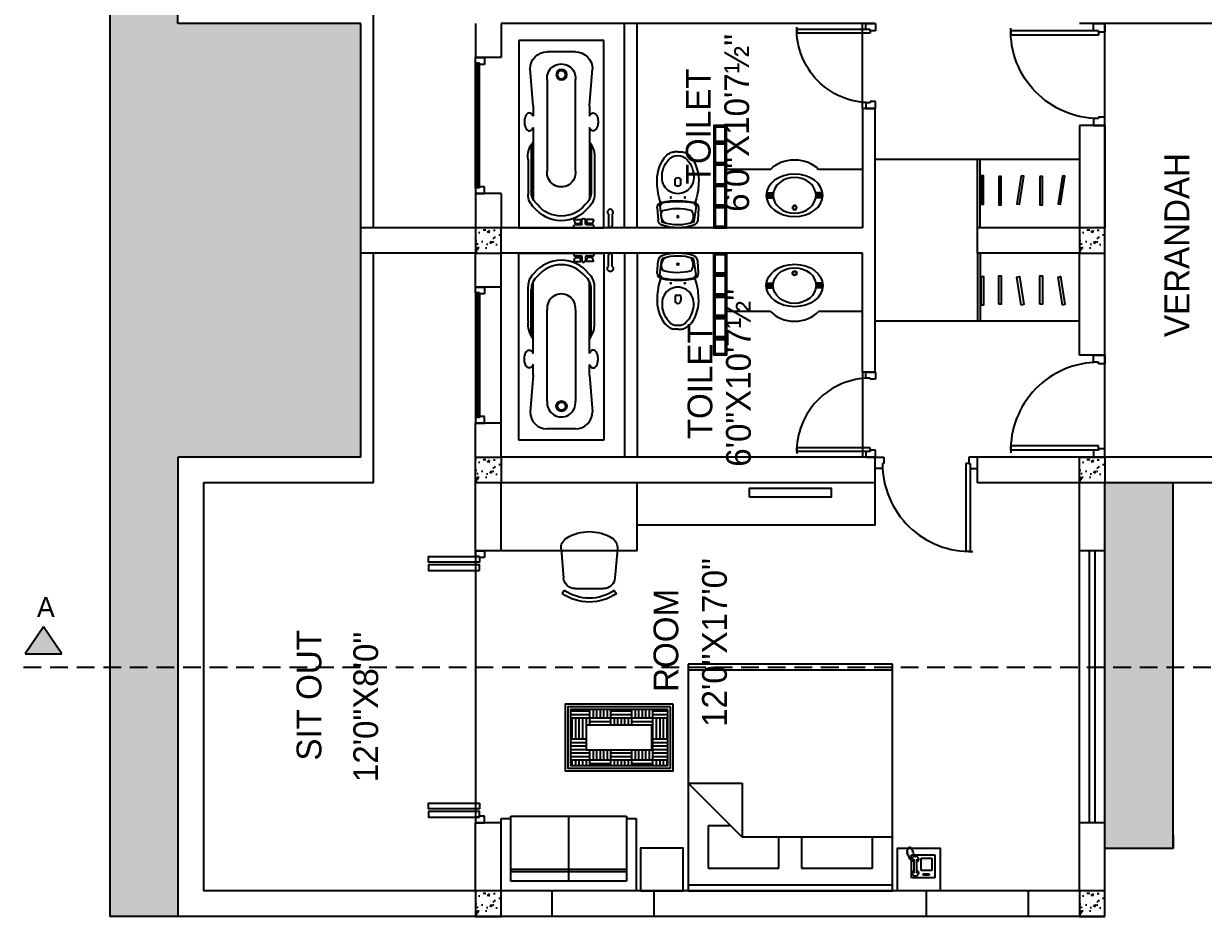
# Model space of a CAD drawing. Extents: x 173554 to 176562, y -34760 to -32805.
# Drawn here: x 174924.5 to 175340.7, y -34222.2 to -33907.2 of the extents above; entities that cross this region are included whole.
import ezdxf
from ezdxf.enums import TextEntityAlignment as Align

# ---------------------------------------------------------------- set-up
doc = ezdxf.new("R2010")
doc.units = 0
doc.header["$LTSCALE"] = 25
doc.header["$MEASUREMENT"] = 0
doc.linetypes.add('DASHDOT', pattern=[1, 0.5, -0.25, 0, -0.25])
doc.linetypes.add('HIDDEN', pattern=[0.375, 0.25, -0.125])
doc.layers.get('0').update_dxf_attribs({"linetype": 'CONTINUOUS'})
for name, color, linetype in [('COLUMN', 31, 'CONTINUOUS'), ('DIMLINE', 254, 'CONTINUOUS'), ('DOOR', 1, 'CONTINUOUS'), ('FURN', 10, 'CONTINUOUS'), ('GLASS BRICKS', 4, 'CONTINUOUS'), ('HATCH', 8, 'CONTINUOUS'), ('PLUMBING', 6, 'CONTINUOUS'), ('Roof lilne', 31, 'CONTINUOUS'), ('sec', 13, 'DASHDOT'), ('text', 2, 'CONTINUOUS'), ('TILE', 22, 'CONTINUOUS'), ('wall', 13, 'CONTINUOUS'), ('WINDOW', 4, 'CONTINUOUS')]:
    doc.layers.add(name, color=color, linetype=linetype)
doc.styles.add('STYLE2', font='')
doc.styles.add('style5', font='')
doc.styles.get('STYLE2').set_extended_font_data('Cooper BlkItHd BT')
doc.styles.get('style5').set_extended_font_data('Geometr415 Md BT')
pattern_1 = [(4.9697, (135181.615, -210534.86918), (-96.00000841214, -7.99993045606), [7.387776, -177.306568]), (270, (135188.975, -210534.229), (8, -8), [0.64, -7.36]), (90, (135189.615, -210542.229), (-8, 8), [2.24, -5.76]), (180, (135189.615, -210539.989), (-8, -8), [0.8, -7.2]), (360, (135188.815, -210534.869), (8, 8), [0.8, -7.2]), (90, (135189.615, -210534.869), (-8, 8), [0.64, -7.36]), (90, (135188.975, -210542.229), (-8, 8), [1.6, -6.4]), (175.0303, (135188.975, -210540.62918), (-96.00000841214, 7.99993045606), [7.387776, -177.306568]), (142.6961, (135188.575, -210540.62918), (136.0000859335, -103.99988711906), [2.112064, -209.094]), (108.4349, (135186.895, -210539.3492), (-7.999987226, 16.000003477), [2.023856, -23.27436]), (71.5651, (135186.255, -210537.4292), (-7.999987226, -16.000003477), [2.023856, -23.27436]), (37.3039, (135186.895, -210535.50918), (136.0000859335, 103.99988711906), [2.112064, -209.094]), (110.2249, (135187.455, -210538.9492), (32.0000666848, -87.9999781147), [1.61988, -160.367776]), (69.7751, (135186.895, -210537.4292), (32.0000666848, 87.9999781147), [1.61988, -160.367776]), (37.4054, (135187.455, -210535.90918), (103.99993971984, 80.0000796209), [1.712072, -169.4954]), (142.5946, (135188.815, -210539.98918), (103.99993971984, -80.0000796209), [1.712072, -169.4954])]

# ---------------------------------------------------------------- blocks, each defined once
blk = doc.blocks.new('SOFA')
at = {"color": 1}
for p, q in [((28, 4), (-28, 4)), ((-28, 4), (-28, -26)), ((24, 0), (-24, 0)), ((-24, 0), (-24, -27)), ((0, -27), (0, 0)), ((28, -26), (28, 4)), ((-24, -4), (24, -4)), ((24, -27), (24, 0)), ((24, -27), (24, 0)), ((-24, -5), (24, -5)), ((-28, -26), (-24, -26)), ((-24, -27), (24, -27)), ((24, -26), (28, -26))]:
    blk.add_line(p, q, dxfattribs=at)
blk = doc.blocks.new('RECTANG')
for p, q in [((1, 1), (0, 1)), ((0, 1), (0, 0)), ((1, 0), (1, 1)), ((0, 0), (1, 0))]:
    blk.add_line(p, q)
blk = doc.blocks.new('BEDKING')
at = {"color": 0}
for p, q in [((-78, -36), (-78, 36)), ((-19, 36), (-19, -17)), ((-2, 36), (-2, -36)), ((-8, 29), (-19, 29)), ((-8, 4), (-8, 29)), ((-19, 4), (-8, 4)), ((-8, -4), (-19, -4)), ((-8, -29), (-8, -4)), ((-38, -17), (-19, -17)), ((-38, -36), (-38, -17)), ((-19, -17), (-38, -36)), ((-23, -21), (-23, -29)), ((-23, -29), (-8, -29))]:
    blk.add_line(p, q, dxfattribs=at)
at = {"color": 0, "xscale": 80, "yscale": 72, "zscale": 80}
blk.add_blockref('RECTANG', (-80, -36), dxfattribs=at)
blk = doc.blocks.new('FNPHONE')
at = {"color": 0}
for p, q in [((0.92, 6.54), (0.92, 1.54)), ((1.92, 6.54), (1.92, 1.54)), ((4.33, 4.85), (4.33, 4.85)), ((5.27, 4.85), (5.27, 4.85)), ((6.21, 4.85), (6.21, 4.85)), ((-0.9, 0.22), (-1.5, 0.02)), ((-0.7, 0.62), (-1.3, 0.42)), ((-0.5, 1.02), (-1.1, 0.82)), ((-0.3, 1.42), (-0.9, 1.22)), ((-0.1, 1.82), (-0.7, 1.62)), ((1.06, 0.56), (0.7, -0.58)), ((4.33, 3.91), (4.33, 3.91)), ((4.33, 2.97), (4.33, 2.97)), ((4.33, 2.03), (4.33, 2.03)), ((5.27, 3.91), (5.27, 3.91)), ((5.27, 2.97), (5.27, 2.97)), ((5.27, 2.03), (5.27, 2.03)), ((6.21, 3.91), (6.21, 3.91)), ((6.21, 2.97), (6.21, 2.97)), ((6.21, 2.03), (6.21, 2.03)), ((-1.1, -0.18), (-1.7, -0.38)), ((-1.1, -0.58), (-1.7, -0.78)), ((-1.1, -0.98), (-1.7, -1.18)), ((-1.1, -1.38), (-1.7, -1.58)), ((-0.9, -1.78), (-1.5, -1.98)), ((-0.7, -2.18), (-1.3, -2.38)), ((-0.23, -2.46), (-0.83, -2.66)), ((0.3, -1.98), (-0.3, -2.18)), ((0.5, -1.58), (-0.1, -1.78)), ((0.7, -1.18), (0.1, -1.38)), ((0.9, -0.78), (0.3, -0.98))]:
    blk.add_line(p, q, dxfattribs=at)
for centre, start, end in [((1.42, 6.54), 298.4915, 241.5085), ((1.42, 1.54), 118.4915, 61.5085)]:
    blk.add_arc(centre, 1.05, start, end, dxfattribs=at)
for p, xscale, yscale, zscale in [((0, 0), 8.20528234483245, 8.104073169521023, 8.20528234483245), ((3.4, 1.25), 3.75, 4.375, 3.75), ((4.18, 6.72), 2.03125, 0.46875, 2.03125)]:
    blk.add_blockref('RECTANG', p, dxfattribs=dict(at, xscale=xscale, yscale=yscale, zscale=zscale))
blk = doc.blocks.new('A$C3B4262AC')
at = {"layer": 'DOOR'}
for p, q in [((0, 4), (0, 0)), ((2.5, 4), (0, 4)), ((0, 0), (3, 0)), ((2.5, 2.25), (2.5, 4)), ((3, 2.25), (2.5, 2.25)), ((3, 0), (3, 2.25))]:
    blk.add_line(p, q, dxfattribs=at)
blk = doc.blocks.new('CHAIR1')
at = {"color": 0}
for p, q in [((6.09, 9.96), (16.38, 9.07)), ((20.77, 8.8), (21.88, 9.57)), ((20.09, 5.02), (20.09, -5.02)), ((6.09, -9.96), (16.38, -9.07)), ((20.77, -8.8), (21.88, -9.57))]:
    blk.add_line(p, q, dxfattribs=at)
for centre, radius, start, end in [((5.74, 5.91), 4.06, 85.0303, 148.407), ((16.03, 5.02), 4.06, 0, 85.0303), ((7.9, 0), 15.59, 325.6197, 34.3803), ((7.9, 0), 16.94, 325.6197, 34.3803), ((15.35, 0), 15.35, 148.407, 211.593), ((5.74, -5.91), 4.06, 211.593, 274.9697), ((16.03, -5.02), 4.06, 274.9697, 0)]:
    blk.add_arc(centre, radius, start, end, dxfattribs=at)
blk = doc.blocks.new('200028')
at = {"layer": 'PLUMBING'}
for points in [[(4.51, 3.33, 1), (4.19, 3.33, 1)], [(4.19, -1.59, 1), (4.51, -1.59, 1)]]:
    blk.add_hatch(color=256, dxfattribs=at).paths.add_polyline_path(points)
for p, q in [((6.25, 6.51), (7.37, 7.3)), ((7.37, 7.3), (12.73, 6.53)), ((7.96, 8.15), (12.33, 7.85)), ((-11.79, 0.87), (-11.79, 2.11)), ((-11.79, 0.87), (-11.79, -0.37)), ((-0.34, 1.87), (-1.73, 1.87)), ((0.16, 1.37), (0.16, 0.37)), ((-0.34, -0.13), (-1.73, -0.13)), ((6.25, -4.77), (7.37, -5.57)), ((7.37, -5.57), (12.73, -4.79)), ((7.96, -6.42), (12.33, -6.11))]:
    blk.add_line(p, q, dxfattribs=at)
for centre, radius in [((4.35, 3.33), 0.156), ((11.09, 0.87), 0.312), ((4.35, -1.59), 0.156)]:
    blk.add_circle(centre, radius, dxfattribs=at)
for centre, radius, start, end in [((-3.12, -1.48), 9.71, 134.7032, 147.6541), ((-7.84, 3.29), 3, 125.7546, 134.7032), ((-1.79, -5.38), 13.57, 85.6873, 125.1099), ((-3.1, -2.14), 8.6, 86.8837, 133.6869), ((-2.58, 0.87), 5.57, 269.4196, 90.5804), ((-1.08, -13.97), 22.13, 71.0966, 89.1989), ((34.56, 0.87), 29.12, 168.7614, 192.0802), ((34.56, 0.87), 28.87, 168.7311, 191.2689), ((7.96, 6.15), 2, 90, 168.7614), ((7.23, 6.32), 1, 81.7925, 168.7311), ((26.7, 1.08), 18.5, 163.6925, 195.267), ((10.67, 3.52), 3.25, 32.7982, 121.967), ((12.19, 5.86), 2, 18.0394, 86.0298), ((12.66, 6.04), 0.5, 18.136, 81.7925), ((-3.12, 0.87), 17.1, 341.864, 18.136), ((-3.12, 0.87), 18.1, 341.9606, 18.0394), ((-8.79, 2.11), 3, 147.6541, 180), ((-6.7, 1.14), 3.75, 128.5444, 184.146), ((-6.7, 0.6), 3.75, 175.854, 231.4556), ((-1.73, 0.87), 1, 90, 180), ((-1.73, 0.87), 1, 180, 270), ((-0.34, 1.37), 0.5, 0, 90), ((-0.34, 0.37), 0.5, 270, 0), ((-8.79, -0.37), 3, 180, 212.3459), ((-3.12, 3.22), 9.71, 212.3459, 225.2968), ((-7.84, -1.55), 3, 225.2968, 234.2454), ((-1.79, 7.11), 13.57, 234.8901, 274.3127), ((-3.1, 3.88), 8.6, 226.3131, 273.1163), ((11.03, -1.03), 3.51, 231.7336, 311.9036), ((-1.08, 15.71), 22.13, 270.8011, 288.9034), ((7.96, -4.42), 2, 191.2386, 270), ((7.23, -4.58), 1, 191.2689, 278.2075), ((12.19, -4.12), 2, 273.9702, 341.9606), ((12.66, -4.3), 0.5, 278.2075, 341.864)]:
    blk.add_arc(centre, radius, start, end, dxfattribs=at)
blk = doc.blocks.new('DR1H902')
at = {"color": 0}
for p, q in [((-0.5, 0), (-0.5, 1)), ((-0.5, 1), (-0.45, 1)), ((-0.45, 0), (-0.45, 1)), ((-0.5, 0), (-0.45, 0))]:
    blk.add_line(p, q, dxfattribs=at)
blk.add_arc((-0.5, 0), 1, 0, 91.707, dxfattribs=at)
blk = doc.blocks.new('A$C1F9E242A')
blk.add_blockref('A$C3B4262AC', (0, 0))
at = {"xscale": -1}
blk.add_blockref('A$C3B4262AC', (36, 0), dxfattribs=at)
at = {"layer": 'DOOR', "xscale": -31, "yscale": 31, "zscale": 68.88888888888889}
blk.add_blockref('DR1H902', (18, 2.25), dxfattribs=at)
blk = doc.blocks.new('*U54')
at = {"xscale": -1}
blk.add_blockref('A$C1F9E242A', (0, -2), dxfattribs=at)
blk = doc.blocks.new('tiffany')
at = {"layer": 'PLUMBING'}
for points in [[(-9.67, 0.85), (-7.91, 0.85, -0.414214), (-7.79, 0.73), (-7.79, 0.7, -0.414214), (-7.91, 0.58), (-9.67, 0.58, -0.414214), (-9.79, 0.7), (-9.79, 0.73, -0.414214)], [(-9.67, 0.38), (-7.91, 0.38, -0.414214), (-7.79, 0.26), (-7.79, 0.22, -0.414214), (-7.91, 0.1), (-9.67, 0.1, -0.414214), (-9.79, 0.22), (-9.79, 0.26, -0.414214)], [(9.67, 0.85), (7.91, 0.85, 0.414214), (7.79, 0.73), (7.79, 0.7, 0.414214), (7.91, 0.58), (9.67, 0.58, 0.414214), (9.79, 0.7), (9.79, 0.73, 0.414214)], [(9.67, 0.38), (7.91, 0.38, 0.414214), (7.79, 0.26), (7.79, 0.22, 0.414214), (7.91, 0.1), (9.67, 0.1, 0.414214), (9.79, 0.22), (9.79, 0.26, 0.414214)], [(-9.67, -0.38), (-7.91, -0.38, 0.414214), (-7.79, -0.26), (-7.79, -0.22, 0.414214), (-7.91, -0.1), (-9.67, -0.1, 0.414214), (-9.79, -0.22), (-9.79, -0.26, 0.414214)], [(-9.67, -0.85), (-7.91, -0.85, 0.414214), (-7.79, -0.73), (-7.79, -0.7, 0.414214), (-7.91, -0.58), (-9.67, -0.58, 0.414214), (-9.79, -0.7), (-9.79, -0.73, 0.414214)], [(9.67, -0.38), (7.91, -0.38, -0.414214), (7.79, -0.26), (7.79, -0.22, -0.414214), (7.91, -0.1), (9.67, -0.1, -0.414214), (9.79, -0.22), (9.79, -0.26, -0.414214)], [(9.67, -0.85), (7.91, -0.85, -0.414214), (7.79, -0.73), (7.79, -0.7, -0.414214), (7.91, -0.58), (9.67, -0.58, -0.414214), (9.79, -0.7), (9.79, -0.73, -0.414214)]]:
    blk.add_lwpolyline(points, format="xyb", close=True, dxfattribs=at)
for radius in [0.762, 0.642]:
    blk.add_circle((0, 4.35), radius, dxfattribs=at)
blk.add_ellipse((0, 0), major_axis=(-10, 0), ratio=0.748, dxfattribs=at)
blk.add_ellipse((0, 0), major_axis=(-7.58, 0), ratio=0.831023, start_param=-1.570796, end_param=4.712389, dxfattribs=at)
blk = doc.blocks.new('BIB')
at = {"layer": 'PLUMBING'}
for p, q in [((-4.72, 0.62), (-0.62, 0.62)), ((-4.72, -0.62), (-0.62, -0.62))]:
    blk.add_line(p, q, dxfattribs=at)
for centre, radius, start, end in [((-5.5, 0), 1, 38.6822, 321.3178), ((-0.62, 0), 0.625, 270, 90)]:
    blk.add_arc(centre, radius, start, end, dxfattribs=at)
blk = doc.blocks.new('*U73')
blk.add_blockref('A$C1F9E242A', (-36, -2))
blk = doc.blocks.new('SHOWER')
at = {"layer": 'PLUMBING'}
for p, q in [((-3.5, 0), (-3.5, 0.75)), ((-3.5, 0), (3.5, 0)), ((-3.43, 2.65), (-3.1, 1.62)), ((-3.26, 2.88), (-1.09, 2.88)), ((-3.25, 1), (-0.88, 1)), ((-2.93, 1.5), (-1.42, 1.5)), ((-0.92, 2.65), (-1.25, 1.62)), ((-0.62, 1.25), (-0.62, 2.62)), ((0.62, 1.25), (0.62, 2.62)), ((0.88, 1), (3.25, 1)), ((0.91, 2.65), (1.24, 1.62)), ((3.25, 2.88), (1.08, 2.88)), ((2.92, 1.5), (1.4, 1.5)), ((3.42, 2.65), (3.09, 1.62)), ((3.5, 0), (3.5, 0.75))]:
    blk.add_line(p, q, dxfattribs=at)
for centre, radius, start, end in [((-3.25, 0.75), 0.25, 90, 180), ((-3.26, 2.7), 0.175, 90, 197.6501), ((-2.93, 1.67), 0.175, 197.6501, 270), ((-1.42, 1.67), 0.175, 270, 342.3499), ((-1.09, 2.7), 0.175, 342.3499, 90), ((-0.88, 1.25), 0.25, 270, 0), ((0, 2.62), 0.625, 0, 180), ((0.88, 1.25), 0.25, 180, 270), ((1.08, 2.7), 0.175, 90, 197.6501), ((1.4, 1.67), 0.175, 197.6501, 270), ((2.92, 1.67), 0.175, 270, 342.3499), ((3.25, 2.7), 0.175, 342.3499, 90), ((3.25, 0.75), 0.25, 0, 90)]:
    blk.add_arc(centre, radius, start, end, dxfattribs=at)
blk = doc.blocks.new('MAURYA')
for p, q in [((0, 0), (0, 30)), ((0, 30), (66, 30)), ((66, 30), (66, 0)), ((22.98, 24.93), (10, 26)), ((36.71, 25.59), (53.21, 25.59)), ((41.98, 26.7), (54.29, 26.7)), ((22.98, 24.93), (26.7, 24.93)), ((30.64, 24.93), (35.76, 24.93)), ((35.76, 24.93), (55.95, 24.93)), ((4, 10), (4, 20)), ((13.77, 20), (46.06, 20)), ((46.06, 10), (13.77, 10)), ((22.98, 5.07), (10, 4)), ((22.98, 5.07), (26.7, 5.07)), ((30.64, 5.07), (35.76, 5.07)), ((35.76, 5.07), (54.29, 5.07)), ((35.76, 5.07), (55.95, 5.07)), ((36.71, 4.41), (53.21, 4.41)), ((66, 0), (0, 0)), ((41.98, 3.3), (54.29, 3.3))]:
    blk.add_line(p, q)
for points in [[(26.7, 24.93, -0.019813), (26.43, 25.06, -0.105801), (25.71, 25.68, -0.164467), (25.51, 26.27, -0.164467), (25.71, 26.87, -0.105801), (26.43, 27.49, -0.069124), (27.4, 27.85, -0.055324), (28.67, 27.99, -0.055324)], [(28.67, 27.99, -0.055324), (29.95, 27.85, -0.069124), (30.91, 27.49, -0.105801), (31.64, 26.87, -0.164467), (31.84, 26.27, -0.164467), (31.64, 25.68, -0.105801), (30.91, 25.06, -0.019813), (30.64, 24.93, -0.055324)], [(26.7, 5.07, 0.019813), (26.43, 4.94, 0.105801), (25.71, 4.32, 0.164467), (25.51, 3.73, 0.164467), (25.71, 3.13, 0.105801), (26.43, 2.51, 0.069124), (27.4, 2.15, 0.055324), (28.67, 2.01, 0.055324)], [(28.67, 2.01, 0.055324), (29.95, 2.15, 0.069124), (30.91, 2.51, 0.105801), (31.64, 3.13, 0.164467), (31.84, 3.73, 0.164467), (31.64, 4.32, 0.105801), (30.91, 4.94, 0.019813), (30.64, 5.07, 0.055324)]]:
    blk.add_lwpolyline(points, format="xyb")
for radius in [1.84, 1.41]:
    blk.add_circle((12.02, 14.9), radius)
for centre, radius, start, end in [((10, 20), 6, 90, 180), ((40.95, 18.49), 8.27, 82.8256, 128.9176), ((53.21, 19.59), 6, 39.2535, 90), ((54.29, 20.7), 6, 40.8751, 90), ((51.23, 15), 10.69, 308.3282, 51.6718), ((51.33, 15), 12.2, 307.9014, 52.0986), ((13.26, 15), 5.03, 84.1588, 275.8412), ((46.58, 15), 5.03, 264.1588, 95.8412), ((10, 10), 6, 180, 270), ((40.95, 11.51), 8.27, 231.0824, 277.1744), ((53.21, 10.41), 6, 270, 320.7465), ((54.29, 9.3), 6, 270, 319.1249)]:
    blk.add_arc(centre, radius, start, end)
blk = doc.blocks.new('*U72')
blk.add_blockref('A$C1F9E242A', (-36, -2))

msp = doc.modelspace()

# ---------------------------------------------------------------- hatches: boundary and pattern name
at = {"layer": 'FURN'}
h = msp.add_hatch(dxfattribs=at)
h.set_pattern_fill('AR-PARQ1', color=9, scale=0.61875, angle=-90, style=0)
h.set_pattern_definition([(180, (181108.696, -39015.6994), (-7.425, 7.425), [7.425, -7.425]), (180, (181108.696, -39016.937), (-7.425, 7.425), [7.425, -7.425]), (180, (181108.696, -39018.1744), (-7.425, 7.425), [7.425, -7.425]), (180, (181108.696, -39019.412), (-7.425, 7.425), [7.425, -7.425]), (180, (181108.696, -39020.6494), (-7.425, 7.425), [7.425, -7.425]), (180, (181108.696, -39021.887), (-7.425, 7.425), [7.425, -7.425]), (180, (181108.696, -39023.1244), (-7.425, 7.425), [7.425, -7.425]), (270, (181101.271, -39015.6994), (7.425, -7.425), [7.425, -7.425]), (270, (181100.034, -39015.6994), (7.425, -7.425), [7.425, -7.425]), (270, (181098.796, -39015.6994), (7.425, -7.425), [7.425, -7.425]), (270, (181097.559, -39015.6994), (7.425, -7.425), [7.425, -7.425]), (270, (181096.321, -39015.6994), (7.425, -7.425), [7.425, -7.425]), (270, (181095.084, -39015.6994), (7.425, -7.425), [7.425, -7.425]), (270, (181093.846, -39015.6994), (7.425, -7.425), [7.425, -7.425])])
h.paths.add_polyline_path([(175117.42, -34149.25), (175117.42, -34169.03), (175151.75, -34169.03), (175151.75, -34149.25)])
h.paths.add_polyline_path([(175146.14, -34154.81), (175146.14, -34163.46), (175122.95, -34163.46), (175122.95, -34154.81)], flags=16)
at = {"layer": 'HATCH'}
h = msp.add_hatch(dxfattribs=at)
h.set_pattern_fill('AR-CONC', color=8, angle=90, style=0)
h.set_pattern_definition([(140, (137391.4446, -207473.2934), (0.62752135, 7.17260183), [0.75, -8.25]), (85, (137391.4446, -207473.2934), (-7.52192134, -1.38751334), [0.6, -6.6]), (190.4514, (137391.497, -207472.696), (-6.89439542, 5.78509382), [0.6374019, -7.01142112]), (136.1842, (137389.445, -207473.293), (1.65519014, 10.6724105), [1.125, -12.375]), (186.6356, (137389.583, -207472.404), (-9.7411787, 9.34662706), [0.9561029, -10.51713]), (81.1842, (137389.445, -207473.293), (-9.741186, 9.34661945), [0.9, -9.9]), (111, (137389.9446, -207472.2934), (4.0261889, 5.96907052), [0.75, -8.25]), (56, (137389.9446, -207472.2934), (-7.25150045, 2.43315332), [0.6, -6.6]), (161.4514, (137390.28, -207471.796), (-3.22530497, 8.40222629), [0.6374019, -7.01142112]), (127.5, (137391.4446, -207473.2934), (-3.32893854, 0.121598553), [0, -6.52, 0, -6.7, 0, -6.625]), (97.5, (137391.4446, -207473.2934), (-3.94411712, 2.630695374), [0, -3.82, 0, -6.37, 0, -2.525]), (57.5, (137391.4446, -207475.5234), (0.225548717, 5.33822436), [0, -2.5, 0, -7.8, 0, -10.35]), (47.5, (137391.4446, -207476.5234), (-1.00104982, 5.83186169), [0, -3.25, 0, -5.18, 0, -7.35])])
h.paths.add_polyline_path([(175083.97, -33979.24), (175083.97, -33988.24), (175092.97, -33988.24), (175092.97, -33979.24)])
h = msp.add_hatch(dxfattribs=at)
h.set_pattern_fill('AR-CONC', color=8, angle=90, style=0)
h.set_pattern_definition([(140, (137604.4446, -207473.295), (0.62752135, 7.17260183), [0.75, -8.25]), (85, (137604.4446, -207473.295), (-7.52192134, -1.38751334), [0.6, -6.6]), (190.4514, (137604.497, -207472.697), (-6.89439542, 5.78509382), [0.6374019, -7.01142112]), (136.1842, (137602.445, -207473.295), (1.65519014, 10.6724105), [1.125, -12.375]), (186.6356, (137602.583, -207472.406), (-9.7411787, 9.34662706), [0.9561029, -10.51713]), (81.1842, (137602.445, -207473.295), (-9.741186, 9.34661945), [0.9, -9.9]), (111, (137602.9446, -207472.295), (4.0261889, 5.96907052), [0.75, -8.25]), (56, (137602.9446, -207472.295), (-7.25150045, 2.43315332), [0.6, -6.6]), (161.4514, (137603.28, -207471.7975), (-3.22530497, 8.40222629), [0.6374019, -7.01142112]), (127.5, (137604.4446, -207473.295), (-3.32893854, 0.121598553), [0, -6.52, 0, -6.7, 0, -6.625]), (97.5, (137604.4446, -207473.295), (-3.94411712, 2.630695374), [0, -3.82, 0, -6.37, 0, -2.525]), (57.5, (137604.4446, -207475.525), (0.225548717, 5.33822436), [0, -2.5, 0, -7.8, 0, -10.35]), (47.5, (137604.4446, -207476.525), (-1.00104982, 5.83186169), [0, -3.25, 0, -5.18, 0, -7.35])])
h.paths.add_polyline_path([(175296.97, -33979.24), (175296.97, -33988.24), (175305.97, -33988.24), (175305.97, -33979.24)])
h = msp.add_hatch(dxfattribs=at)
h.set_pattern_fill('AR-CONC', color=8, angle=90, style=0)
h.set_pattern_definition([(140, (137391.4446, -207554.295), (0.62752135, 7.17260183), [0.75, -8.25]), (85, (137391.4446, -207554.295), (-7.52192134, -1.38751334), [0.6, -6.6]), (190.4514, (137391.497, -207553.697), (-6.89439542, 5.78509382), [0.6374019, -7.01142112]), (136.1842, (137389.445, -207554.295), (1.65519014, 10.6724105), [1.125, -12.375]), (186.6356, (137389.583, -207553.406), (-9.7411787, 9.34662706), [0.9561029, -10.51713]), (81.1842, (137389.445, -207554.295), (-9.741186, 9.34661945), [0.9, -9.9]), (111, (137389.9446, -207553.295), (4.0261889, 5.96907052), [0.75, -8.25]), (56, (137389.9446, -207553.295), (-7.25150045, 2.43315332), [0.6, -6.6]), (161.4514, (137390.28, -207552.7975), (-3.22530497, 8.40222629), [0.6374019, -7.01142112]), (127.5, (137391.4446, -207554.295), (-3.32893854, 0.121598553), [0, -6.52, 0, -6.7, 0, -6.625]), (97.5, (137391.4446, -207554.295), (-3.94411712, 2.630695374), [0, -3.82, 0, -6.37, 0, -2.525]), (57.5, (137391.4446, -207556.525), (0.225548717, 5.33822436), [0, -2.5, 0, -7.8, 0, -10.35]), (47.5, (137391.4446, -207557.525), (-1.00104982, 5.83186169), [0, -3.25, 0, -5.18, 0, -7.35])])
h.paths.add_polyline_path([(175083.97, -34060.24), (175083.97, -34069.24), (175092.97, -34069.24), (175092.97, -34060.24)])
h = msp.add_hatch(dxfattribs=at)
h.set_pattern_fill('AR-CONC', color=8, angle=90, style=0)
h.set_pattern_definition([(140, (137604.4446, -207554.295), (0.62752135, 7.17260183), [0.75, -8.25]), (85, (137604.4446, -207554.295), (-7.52192134, -1.38751334), [0.6, -6.6]), (190.4514, (137604.497, -207553.697), (-6.89439542, 5.78509382), [0.6374019, -7.01142112]), (136.1842, (137602.445, -207554.295), (1.65519014, 10.6724105), [1.125, -12.375]), (186.6356, (137602.583, -207553.406), (-9.7411787, 9.34662706), [0.9561029, -10.51713]), (81.1842, (137602.445, -207554.295), (-9.741186, 9.34661945), [0.9, -9.9]), (111, (137602.9446, -207553.295), (4.0261889, 5.96907052), [0.75, -8.25]), (56, (137602.9446, -207553.295), (-7.25150045, 2.43315332), [0.6, -6.6]), (161.4514, (137603.28, -207552.7975), (-3.22530497, 8.40222629), [0.6374019, -7.01142112]), (127.5, (137604.4446, -207554.295), (-3.32893854, 0.121598553), [0, -6.52, 0, -6.7, 0, -6.625]), (97.5, (137604.4446, -207554.295), (-3.94411712, 2.630695374), [0, -3.82, 0, -6.37, 0, -2.525]), (57.5, (137604.4446, -207556.525), (0.225548717, 5.33822436), [0, -2.5, 0, -7.8, 0, -10.35]), (47.5, (137604.4446, -207557.525), (-1.00104982, 5.83186169), [0, -3.25, 0, -5.18, 0, -7.35])])
h.paths.add_polyline_path([(175296.97, -34060.24), (175296.97, -34069.24), (175305.97, -34069.24), (175305.97, -34060.24)])
h = msp.add_hatch(dxfattribs=at)
h.set_pattern_fill('AR-CONC', color=8, angle=90, style=0)
h.set_pattern_definition([(140, (137391.4446, -207707.295), (0.62752135, 7.17260183), [0.75, -8.25]), (85, (137391.4446, -207707.295), (-7.52192134, -1.38751334), [0.6, -6.6]), (190.4514, (137391.497, -207706.697), (-6.89439542, 5.78509382), [0.6374019, -7.01142112]), (136.1842, (137389.445, -207707.295), (1.65519014, 10.6724105), [1.125, -12.375]), (186.6356, (137389.583, -207706.406), (-9.7411787, 9.34662706), [0.9561029, -10.51713]), (81.1842, (137389.445, -207707.295), (-9.741186, 9.34661945), [0.9, -9.9]), (111, (137389.9446, -207706.295), (4.0261889, 5.96907052), [0.75, -8.25]), (56, (137389.9446, -207706.295), (-7.25150045, 2.43315332), [0.6, -6.6]), (161.4514, (137390.28, -207705.7975), (-3.22530497, 8.40222629), [0.6374019, -7.01142112]), (127.5, (137391.4446, -207707.295), (-3.32893854, 0.121598553), [0, -6.52, 0, -6.7, 0, -6.625]), (97.5, (137391.4446, -207707.295), (-3.94411712, 2.630695374), [0, -3.82, 0, -6.37, 0, -2.525]), (57.5, (137391.4446, -207709.525), (0.225548717, 5.33822436), [0, -2.5, 0, -7.8, 0, -10.35]), (47.5, (137391.4446, -207710.525), (-1.00104982, 5.83186169), [0, -3.25, 0, -5.18, 0, -7.35])])
h.paths.add_polyline_path([(175083.97, -34213.24), (175083.97, -34222.24), (175092.97, -34222.24), (175092.97, -34213.24)])
h = msp.add_hatch(dxfattribs=at)
h.set_pattern_fill('AR-CONC', color=8, angle=90, style=0)
h.set_pattern_definition([(140, (137604.4446, -207707.295), (0.62752135, 7.17260183), [0.75, -8.25]), (85, (137604.4446, -207707.295), (-7.52192134, -1.38751334), [0.6, -6.6]), (190.4514, (137604.497, -207706.697), (-6.89439542, 5.78509382), [0.6374019, -7.01142112]), (136.1842, (137602.445, -207707.295), (1.65519014, 10.6724105), [1.125, -12.375]), (186.6356, (137602.583, -207706.406), (-9.7411787, 9.34662706), [0.9561029, -10.51713]), (81.1842, (137602.445, -207707.295), (-9.741186, 9.34661945), [0.9, -9.9]), (111, (137602.9446, -207706.295), (4.0261889, 5.96907052), [0.75, -8.25]), (56, (137602.9446, -207706.295), (-7.25150045, 2.43315332), [0.6, -6.6]), (161.4514, (137603.28, -207705.7975), (-3.22530497, 8.40222629), [0.6374019, -7.01142112]), (127.5, (137604.4446, -207707.295), (-3.32893854, 0.121598553), [0, -6.52, 0, -6.7, 0, -6.625]), (97.5, (137604.4446, -207707.295), (-3.94411712, 2.630695374), [0, -3.82, 0, -6.37, 0, -2.525]), (57.5, (137604.4446, -207709.525), (0.225548717, 5.33822436), [0, -2.5, 0, -7.8, 0, -10.35]), (47.5, (137604.4446, -207710.525), (-1.00104982, 5.83186169), [0, -3.25, 0, -5.18, 0, -7.35])])
h.paths.add_polyline_path([(175296.97, -34213.24), (175296.97, -34222.24), (175305.97, -34222.24), (175305.97, -34213.24)])
at = {"layer": 'sec'}
msp.add_hatch(color=8, dxfattribs=at).paths.add_polyline_path([(174925.1, -34129.58), (174931.55, -34120.03), (174938, -34129.58)])
at = {"layer": 'TILE'}
h = msp.add_hatch(dxfattribs=at)
h.set_pattern_fill('SPANTILE', color=256, scale=8, angle=90, style=0)
h.set_pattern_definition(pattern_1)
h.paths.add_polyline_path([(174954.97, -34222.24), (174978.97, -34222.24), (174978.97, -34060.24), (175043.47, -34060.24), (175043.47, -33988.24), (175043.47, -33979.24), (175043.47, -33907.24), (174978.97, -33907.24), (174978.97, -33745.24), (174954.97, -33745.24)])
h = msp.add_hatch(dxfattribs=at)
h.set_pattern_fill('SPANTILE', color=256, scale=8, angle=90, style=0)
h.set_pattern_definition(pattern_1)
h.paths.add_polyline_path([(175305.97, -34193.74), (175305.97, -34198.24), (175329.97, -34198.24), (175329.97, -34193.74)])
h.paths.add_polyline_path([(175305.97, -34088.74), (175305.97, -34093.24), (175305.97, -34097.24), (175305.97, -34185.24), (175305.97, -34189.24), (175305.97, -34193.74), (175329.97, -34193.74), (175329.97, -34088.74)])
h.paths.add_polyline_path([(175305.97, -34084.24), (175305.97, -34088.74), (175329.97, -34088.74), (175329.97, -34084.24)])
h.paths.add_polyline_path([(175305.97, -34069.24), (175305.97, -34069.24), (175305.97, -34084.24), (175329.97, -34084.24), (175329.97, -34069.24)])
h.paths.add_polyline_path([(175305.97, -33883.24), (175305.97, -33898.24), (175329.97, -33898.24), (175329.97, -33883.24)])
h.paths.add_polyline_path([(175305.97, -33878.74), (175305.97, -33883.24), (175329.97, -33883.24), (175329.97, -33878.74)])
h.paths.add_polyline_path([(175305.97, -33773.74), (175305.97, -33778.24), (175305.97, -33782.24), (175305.97, -33870.24), (175305.97, -33874.24), (175305.97, -33878.74), (175329.97, -33878.74), (175329.97, -33773.74)])
h.paths.add_polyline_path([(175305.97, -33769.24), (175305.97, -33773.74), (175329.97, -33773.74), (175329.97, -33769.24)])

# ---------------------------------------------------------------- linework, layer by layer
for p, q in [((174954.97, -33745.24), (174954.97, -34222.24)), ((174978.97, -33907.24), (174978.97, -33745.24)), ((175047.97, -33979.24), (175047.97, -33898.24)), ((175043.47, -33907.24), (174978.97, -33907.24)), ((175043.47, -33979.24), (175043.47, -33907.23)), ((175136.47, -33979.24), (175136.47, -33907.24)), ((175140.97, -33979.24), (175140.97, -33907.24)), ((175374.97, -33907.24), (175296.97, -33907.24)), ((175305.97, -34060.24), (175305.97, -33907.24)), ((175083.97, -33965.24), (175083.97, -33921.24)), ((175083.97, -33965.24), (175083.97, -33921.24)), ((175188.03, -33958.72), (175172.47, -33958.72)), ((175220.47, -33958.72), (175204.91, -33958.72)), ((175043.47, -34060.24), (175043.47, -33988.24)), ((175047.97, -34069.24), (175047.97, -33988.24)), ((175136.47, -33988.24), (175136.47, -34060.24)), ((175140.97, -33988.24), (175140.97, -34060.24)), ((175083.97, -34002.24), (175083.97, -34046.24)), ((175083.97, -34002.24), (175083.97, -34046.24)), ((175092.97, -34048.24), (175092.97, -34000.24)), ((175188.03, -34008.76), (175172.47, -34008.76)), ((175220.47, -34008.76), (175204.91, -34008.76)), ((174978.97, -34060.24), (174978.97, -34222.24)), ((175043.47, -34060.24), (174978.97, -34060.24)), ((175374.97, -34060.24), (175296.97, -34060.24)), ((175374.97, -34060.24), (175305.97, -34060.24)), ((174987.97, -34069.24), (174987.97, -34213.23)), ((175047.97, -34069.24), (174987.97, -34069.24)), ((175374.97, -34069.24), (175296.97, -34069.24)), ((175083.97, -34213.24), (174987.97, -34213.23)), ((174978.97, -34222.24), (174954.97, -34222.24)), ((175083.97, -34222.24), (174978.97, -34222.24))]:
    msp.add_line(p, q)
at = {"color": 8}
for p, q in [((175220.47, -33937.24), (175220.47, -33907.24)), ((175220.47, -34030.24), (175220.47, -34060.24))]:
    msp.add_line(p, q, dxfattribs=at)
at = {"extrusion": (0, 0, -1)}
msp.add_ellipse((175196.47, -33962.73), major_axis=(-10, 0), ratio=0.748, start_param=0.566015, end_param=2.575578, dxfattribs=at)
msp.add_ellipse((175196.47, -34004.75), major_axis=(-10, 0), ratio=0.748, start_param=0.566015, end_param=2.575578)
at = {"layer": 'COLUMN'}
for points in [[(175092.97, -33988.24), (175092.97, -33979.24), (175083.97, -33979.24), (175083.97, -33988.24)], [(175305.97, -33988.24), (175305.97, -33979.24), (175296.97, -33979.24), (175296.97, -33988.24)], [(175092.97, -34060.24), (175092.97, -34069.24), (175083.97, -34069.24), (175083.97, -34060.24)], [(175305.97, -34060.24), (175305.97, -34069.24), (175296.97, -34069.24), (175296.97, -34060.24)], [(175092.97, -34222.24), (175092.97, -34213.24), (175083.97, -34213.24), (175083.97, -34222.24)], [(175305.97, -34222.24), (175305.97, -34213.24), (175296.97, -34213.24), (175296.97, -34222.24)]]:
    msp.add_lwpolyline(points, close=True, dxfattribs=at)
at = {"layer": 'DOOR', "color": 4}
for points in [[(175085.37, -34095.24), (175085.37, -34097.24), (175067.37, -34097.24), (175067.37, -34095.24)], [(175085.37, -34100.24), (175085.37, -34098.24), (175067.37, -34098.24), (175067.37, -34100.24)], [(175085.37, -34182.24), (175085.37, -34184.24), (175067.37, -34184.24), (175067.37, -34182.24)], [(175085.37, -34187.24), (175085.37, -34185.24), (175067.37, -34185.24), (175067.37, -34187.24)]]:
    msp.add_lwpolyline(points, close=True, dxfattribs=at)
at = {"layer": 'FURN'}
for p, q in [((175296.97, -33955.24), (175224.97, -33955.24)), ((175260.97, -33979.24), (175260.97, -33955.24)), ((175261.97, -33979.24), (175261.97, -33955.24)), ((175260.97, -33988.24), (175260.97, -34012.24)), ((175261.97, -33988.24), (175261.97, -34012.24)), ((175296.97, -34012.24), (175224.97, -34012.24)), ((175140.97, -34093.24), (175140.97, -34069.24)), ((175224.97, -34084.24), (175224.97, -34069.24)), ((175224.97, -34084.24), (175140.97, -34084.24)), ((175140.97, -34093.24), (175092.97, -34093.24))]:
    msp.add_line(p, q, dxfattribs=at)
at = {"layer": 'FURN', "color": 8}
for points in [[(175262.27, -33960.94), (175262.27, -33970.96), (175263.16, -33970.96), (175263.16, -33960.94)], [(175268.51, -33961.22), (175268.51, -33971.24), (175269.41, -33971.24), (175269.41, -33961.22)], [(175276.46, -33960.92), (175274.91, -33970.78), (175275.78, -33970.96), (175277.34, -33961.1)], [(175283.04, -33961.22), (175283.04, -33971.24), (175283.93, -33971.24), (175283.93, -33961.22)], [(175290.98, -33960.92), (175289.43, -33970.78), (175290.31, -33970.96), (175291.86, -33961.1)], [(175262.27, -34006.53), (175262.27, -33996.51), (175263.16, -33996.51), (175263.16, -34006.53)], [(175268.51, -34006.26), (175268.51, -33996.24), (175269.41, -33996.24), (175269.41, -34006.26)], [(175276.46, -34006.56), (175274.91, -33996.69), (175275.78, -33996.52), (175277.34, -34006.38)], [(175283.04, -34006.26), (175283.04, -33996.24), (175283.93, -33996.24), (175283.93, -34006.26)], [(175290.98, -34006.56), (175289.43, -33996.69), (175290.31, -33996.52), (175291.86, -34006.38)]]:
    msp.add_lwpolyline(points, close=True, dxfattribs=at)
at = {"layer": 'FURN'}
for points in [[(175180.56, -34074.35), (175180.56, -34071.11), (175209.39, -34071.11), (175209.39, -34074.35)], [(175153.61, -34147.39), (175115.57, -34147.39), (175115.57, -34170.89), (175153.61, -34170.89)], [(175146.14, -34154.81), (175122.95, -34154.81), (175122.95, -34163.46), (175146.14, -34163.46)], [(175142.13, -34213.24), (175157.16, -34213.24), (175157.16, -34198.17), (175142.13, -34198.17)], [(175247.82, -34213.24), (175232.79, -34213.24), (175232.79, -34198.17), (175247.82, -34198.17)]]:
    msp.add_lwpolyline(points, close=True, dxfattribs=at)
at = {"layer": 'FURN', "color": 9}
for points in [[(175152.68, -34148.32), (175116.49, -34148.32), (175116.49, -34169.96), (175152.68, -34169.96)], [(175151.75, -34149.25), (175117.42, -34149.25), (175117.42, -34169.03), (175151.75, -34169.03)]]:
    msp.add_lwpolyline(points, close=True, dxfattribs=at)
at = {"layer": 'GLASS BRICKS'}
for points in [[(175172.47, -33949.24), (175172.47, -33943.24), (175167.97, -33943.24), (175167.97, -33949.24)], [(175172.47, -33956.74), (175172.47, -33949.24), (175167.97, -33949.24), (175167.97, -33956.74)], [(175172.47, -33964.24), (175172.47, -33956.74), (175167.97, -33956.74), (175167.97, -33964.24)], [(175172.47, -33971.74), (175172.47, -33964.24), (175167.97, -33964.24), (175167.97, -33971.74)], [(175172.47, -33979.24), (175172.47, -33971.74), (175167.97, -33971.74), (175167.97, -33979.24)], [(175172.47, -33988.24), (175172.47, -33995.74), (175167.97, -33995.74), (175167.97, -33988.24)], [(175172.47, -33995.74), (175172.47, -34003.24), (175167.97, -34003.24), (175167.97, -33995.74)], [(175172.47, -34003.24), (175172.47, -34010.74), (175167.97, -34010.74), (175167.97, -34003.24)], [(175172.47, -34010.74), (175172.47, -34018.24), (175167.97, -34018.24), (175167.97, -34010.74)], [(175172.47, -34018.24), (175172.47, -34024.24), (175167.97, -34024.24), (175167.97, -34018.24)]]:
    msp.add_lwpolyline(points, close=True, dxfattribs=at)
at = {"layer": 'GLASS BRICKS', "color": 8}
for points in [[(175171.97, -33948.74), (175171.97, -33943.74), (175168.47, -33943.74), (175168.47, -33948.74)], [(175171.97, -33956.24), (175171.97, -33949.74), (175168.47, -33949.74), (175168.47, -33956.24)], [(175171.97, -33963.74), (175171.97, -33957.24), (175168.47, -33957.24), (175168.47, -33963.74)], [(175171.97, -33971.24), (175171.97, -33964.74), (175168.47, -33964.74), (175168.47, -33971.24)], [(175171.97, -33978.74), (175171.97, -33972.24), (175168.47, -33972.24), (175168.47, -33978.74)], [(175171.97, -33988.74), (175171.97, -33995.24), (175168.47, -33995.24), (175168.47, -33988.74)], [(175171.97, -33996.24), (175171.97, -34002.74), (175168.47, -34002.74), (175168.47, -33996.24)], [(175171.97, -34003.74), (175171.97, -34010.24), (175168.47, -34010.24), (175168.47, -34003.74)], [(175171.97, -34011.24), (175171.97, -34017.74), (175168.47, -34017.74), (175168.47, -34011.24)], [(175171.97, -34018.74), (175171.97, -34023.74), (175168.47, -34023.74), (175168.47, -34018.74)]]:
    msp.add_lwpolyline(points, close=True, dxfattribs=at)
at = {"layer": 'Roof lilne', "color": 7}
for p, q in [((175329.97, -34088.74), (175329.97, -34069.24)), ((175329.97, -34193.74), (175329.97, -34198.24))]:
    msp.add_line(p, q, dxfattribs=at)
at = {"layer": 'sec', "linetype": 'Continuous'}
for p, q in [((174931.55, -34120.03), (174925.1, -34129.58)), ((174938, -34129.58), (174931.55, -34120.03))]:
    msp.add_line(p, q, dxfattribs=at)
at = {"layer": 'wall'}
for p, q in [((175083.97, -33907.23), (175083.97, -33919.24)), ((175224.97, -33907.24), (175092.97, -33907.24)), ((175092.97, -33907.24), (175092.97, -33919.24)), ((175092.97, -33919.24), (175083.97, -33919.24)), ((175220.47, -33937.24), (175220.47, -33979.24)), ((175224.97, -33937.24), (175220.47, -33937.24)), ((175224.97, -34030.24), (175224.97, -33937.24)), ((175296.97, -33943.24), (175296.97, -33979.24)), ((175305.97, -33943.24), (175296.97, -33943.24)), ((175305.97, -33943.24), (175305.97, -33979.24)), ((175305.97, -34024.24), (175305.97, -33943.24)), ((175083.97, -33967.24), (175083.97, -33979.24)), ((175092.97, -33967.24), (175083.97, -33967.24)), ((175092.97, -33967.24), (175092.97, -33979.24)), ((175043.47, -33988.24), (175043.47, -33979.24)), ((175083.97, -33979.24), (175043.47, -33979.24)), ((175220.47, -33979.24), (175092.97, -33979.24)), ((175296.97, -33979.24), (175260.97, -33979.24)), ((175260.97, -33988.24), (175260.97, -33979.24)), ((175083.97, -33988.24), (175043.47, -33988.24)), ((175083.97, -34000.24), (175083.97, -33988.24)), ((175083.97, -34000.24), (175083.97, -33988.24)), ((175220.47, -33988.24), (175092.97, -33988.24)), ((175092.97, -34000.24), (175092.97, -33988.24)), ((175092.97, -34000.24), (175092.97, -33988.24)), ((175220.47, -34030.24), (175220.47, -33988.24)), ((175296.97, -33988.24), (175260.97, -33988.24)), ((175296.97, -34024.24), (175296.97, -33988.24)), ((175305.97, -34024.24), (175305.97, -33988.24)), ((175092.97, -34000.24), (175083.97, -34000.24)), ((175092.97, -34000.24), (175083.97, -34000.24)), ((175305.97, -34024.24), (175296.97, -34024.24)), ((175224.97, -34030.24), (175220.47, -34030.24)), ((175083.97, -34060.24), (175083.97, -34048.24)), ((175092.97, -34048.24), (175083.97, -34048.24)), ((175092.97, -34048.24), (175083.97, -34048.24)), ((175092.97, -34060.24), (175092.97, -34048.24)), ((175092.97, -34060.24), (175092.97, -34048.24)), ((175224.97, -34060.24), (175092.97, -34060.24)), ((175224.97, -34069.24), (175224.97, -34060.24)), ((175296.97, -34060.24), (175260.97, -34060.24)), ((175260.97, -34069.24), (175260.97, -34060.24)), ((175296.97, -34093.24), (175296.97, -34060.24)), ((175083.97, -34093.24), (175083.97, -34069.24)), ((175224.97, -34069.24), (175092.97, -34069.24)), ((175092.97, -34093.24), (175092.97, -34069.24)), ((175296.97, -34069.24), (175260.97, -34069.24)), ((175305.97, -34093.24), (175305.97, -34069.24)), ((175329.97, -34198.24), (175329.97, -34069.24)), ((175092.97, -34093.24), (175083.97, -34093.24)), ((175305.97, -34093.24), (175296.97, -34093.24)), ((174925.1, -34129.58), (174938, -34129.58)), ((175083.97, -34213.24), (175083.97, -34189.24)), ((175092.97, -34189.24), (175083.97, -34189.24)), ((175092.97, -34213.24), (175092.97, -34189.24)), ((175305.97, -34189.24), (175296.97, -34189.24)), ((175296.97, -34213.24), (175296.97, -34189.24)), ((175305.97, -34222.24), (175305.97, -34189.24)), ((175329.97, -34198.24), (175305.97, -34198.24)), ((175296.97, -34213.24), (175092.97, -34213.24)), ((175110.97, -34222.24), (175110.97, -34213.24)), ((175146.97, -34222.24), (175146.97, -34213.24)), ((175242.97, -34222.24), (175242.97, -34213.24)), ((175278.97, -34222.24), (175278.97, -34213.24)), ((175305.97, -34222.24), (175083.97, -34222.24))]:
    msp.add_line(p, q, dxfattribs=at)
at = {"layer": 'wall', "color": 7}
msp.add_line((175083.97, -34093.24), (175083.97, -34189.24), dxfattribs=at)
at = {"layer": 'wall', "linetype": 'HIDDEN'}
msp.add_line((174924.54, -34134.29), (175367.77, -34134.29), dxfattribs=at)
at = {"layer": 'WINDOW', "color": 4}
for p, q in [((175084.62, -33965.24), (175084.62, -33921.24)), ((175085.37, -33965.24), (175085.37, -33921.24)), ((175084.62, -34002.24), (175084.62, -34046.24)), ((175085.37, -34002.24), (175085.37, -34046.24)), ((175300.47, -34189.24), (175300.47, -34093.24)), ((175302.47, -34189.24), (175302.47, -34093.24))]:
    msp.add_line(p, q, dxfattribs=at)
at = {"layer": 'WINDOW'}
for p, q in [((175296.97, -34189.24), (175296.97, -34093.24)), ((175305.97, -34189.24), (175305.97, -34093.24))]:
    msp.add_line(p, q, dxfattribs=at)

# ---------------------------------------------------------------- block references
at = {"yscale": 0.7999999999883585, "zscale": 0.7999999999999999, "rotation": 90}
for p, xscale in [((175087.17, -33919.24), -0.7999999999883585), ((175087.17, -33967.24), 0.7999999999883585), ((175087.17, -34000.24), -0.7999999999883585), ((175087.17, -34000.24), -0.7999999999883585), ((175087.17, -34048.24), 0.7999999999883585), ((175087.17, -34048.24), 0.7999999999883585), ((175087.17, -34093.24), -0.7999999999883585), ((175087.17, -34189.24), 0.8000000000174623)]:
    msp.add_blockref('A$C3B4262AC', p, dxfattribs=dict(at, xscale=xscale))
at = {"xscale": -1}
for name, p, rotation in [('tiffany', (175196.47, -33967.82), 180), ('BIB', (175131.49, -33988.24), 270)]:
    msp.add_blockref(name, p, dxfattribs=dict(at, rotation=rotation))
for name, p, rotation in [('BIB', (175131.49, -33979.24), 270), ('SHOWER', (175122.12, -33988.24), 180)]:
    msp.add_blockref(name, p, dxfattribs=dict(rotation=rotation))
msp.add_blockref('SHOWER', (175122.12, -33979.24), dxfattribs=at)
msp.add_blockref('tiffany', (175196.47, -33999.65))
at = {"layer": 'DIMLINE', "xscale": -1, "rotation": 90}
msp.add_blockref('200028', (175156.2, -33964.26), dxfattribs=at)
at = {"layer": 'DIMLINE', "rotation": 90}
msp.add_blockref('200028', (175156.2, -34003.22), dxfattribs=at)
at = {"layer": 'DOOR', "yscale": 0.8333333333430346, "zscale": 0.8333333333333334, "rotation": 90}
for p, xscale in [((175223.31, -33937.24), -0.8333333333139308), ((175223.31, -34030.24), 0.8333333333430346)]:
    msp.add_blockref('*U54', p, dxfattribs=dict(at, xscale=xscale))
at = {"layer": 'DOOR', "rotation": 90}
msp.add_blockref('*U73', (175303.97, -33907.24), dxfattribs=at)
at = {"layer": 'DOOR', "xscale": -1}
for name, p, rotation in [('*U73', (175303.97, -34060.24), 90), ('*U72', (175260.97, -34062.24), 180)]:
    msp.add_blockref(name, p, dxfattribs=dict(at, rotation=rotation))
at = {"layer": 'FURN', "xscale": -1}
for name, p, rotation in [('CHAIR1', (175124.07, -34086.48), 90), ('FNPHONE', (175237.71, -34200.47), 180)]:
    msp.add_blockref(name, p, dxfattribs=dict(at, rotation=rotation))
at = {"layer": 'FURN', "rotation": 270}
msp.add_blockref('BEDKING', (175194.97, -34213.24), dxfattribs=at)
at = {"layer": 'FURN', "xscale": -0.8500000000058208, "yscale": 0.8500000000058208, "zscale": 0.85, "rotation": 180}
msp.add_blockref('SOFA', (175116.77, -34209.84), dxfattribs=at)
at = {"layer": 'PLUMBING', "xscale": -1, "rotation": 90}
msp.add_blockref('MAURYA', (175129.19, -33913.24), dxfattribs=at)
at = {"layer": 'PLUMBING', "rotation": 90}
msp.add_blockref('MAURYA', (175129.19, -34054.24), dxfattribs=at)

# ---------------------------------------------------------------- texts
at = {"layer": 'sec', "color": 2, "style": 'STYLE2', "text_generation_flag": 2}
msp.add_text('A', height=7.07, dxfattribs=at).set_placement((174932.4, -34116.64), align=Align.CENTER)
at = {"layer": 'text', "style": 'style5'}
for s, height, p in [('6\'0"X10\'7½"', 8.7331, (175180.44, -33973.65)), ('TOILET', 8.733, (175166.87, -33963.93)), ('VERANDAH', 8.733, (175335.7, -34017.81)), ('6\'0"X10\'7½"', 8.7331, (175181.04, -34063.59)), ('TOILET', 8.733, (175167.48, -34053.87)), ('12\'0"X17\'0"', 8.7331, (175172.6, -34155.36)), ('ROOM', 8.733, (175155.47, -34143.03)), ('SIT OUT', 8.733, (175029.57, -34167.26)), ('12\'0"X8\'0"', 8.733, (175049.59, -34174.85))]:
    msp.add_text(s, height=height, rotation=90, dxfattribs=at).set_placement(p)

doc.saveas('drawing.dxf')
